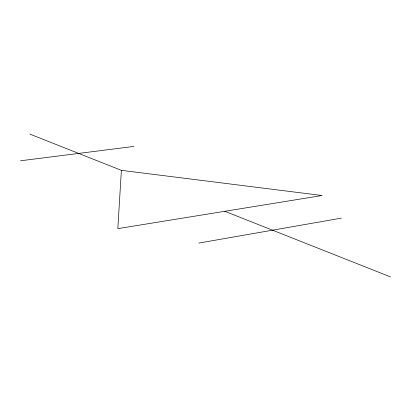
<?xml version="1.0" encoding="UTF-8"?>
<svg xmlns="http://www.w3.org/2000/svg" width="411" height="411" viewBox="0 0 411 411"><rect width="100%" height="100%" fill="white"/><g stroke="black" fill="none" stroke-linecap="round" stroke-linejoin="round"><path stroke-width="0.62" d="M121.384 170.339L117.823 228.639L322.075 195.513L121.384 170.339L29.921 134.125M198.852 243.071L341.351 218.143M20.55 160.773L133.95 146.419M224.807 211.29L390.45 276.875"/></g></svg>
